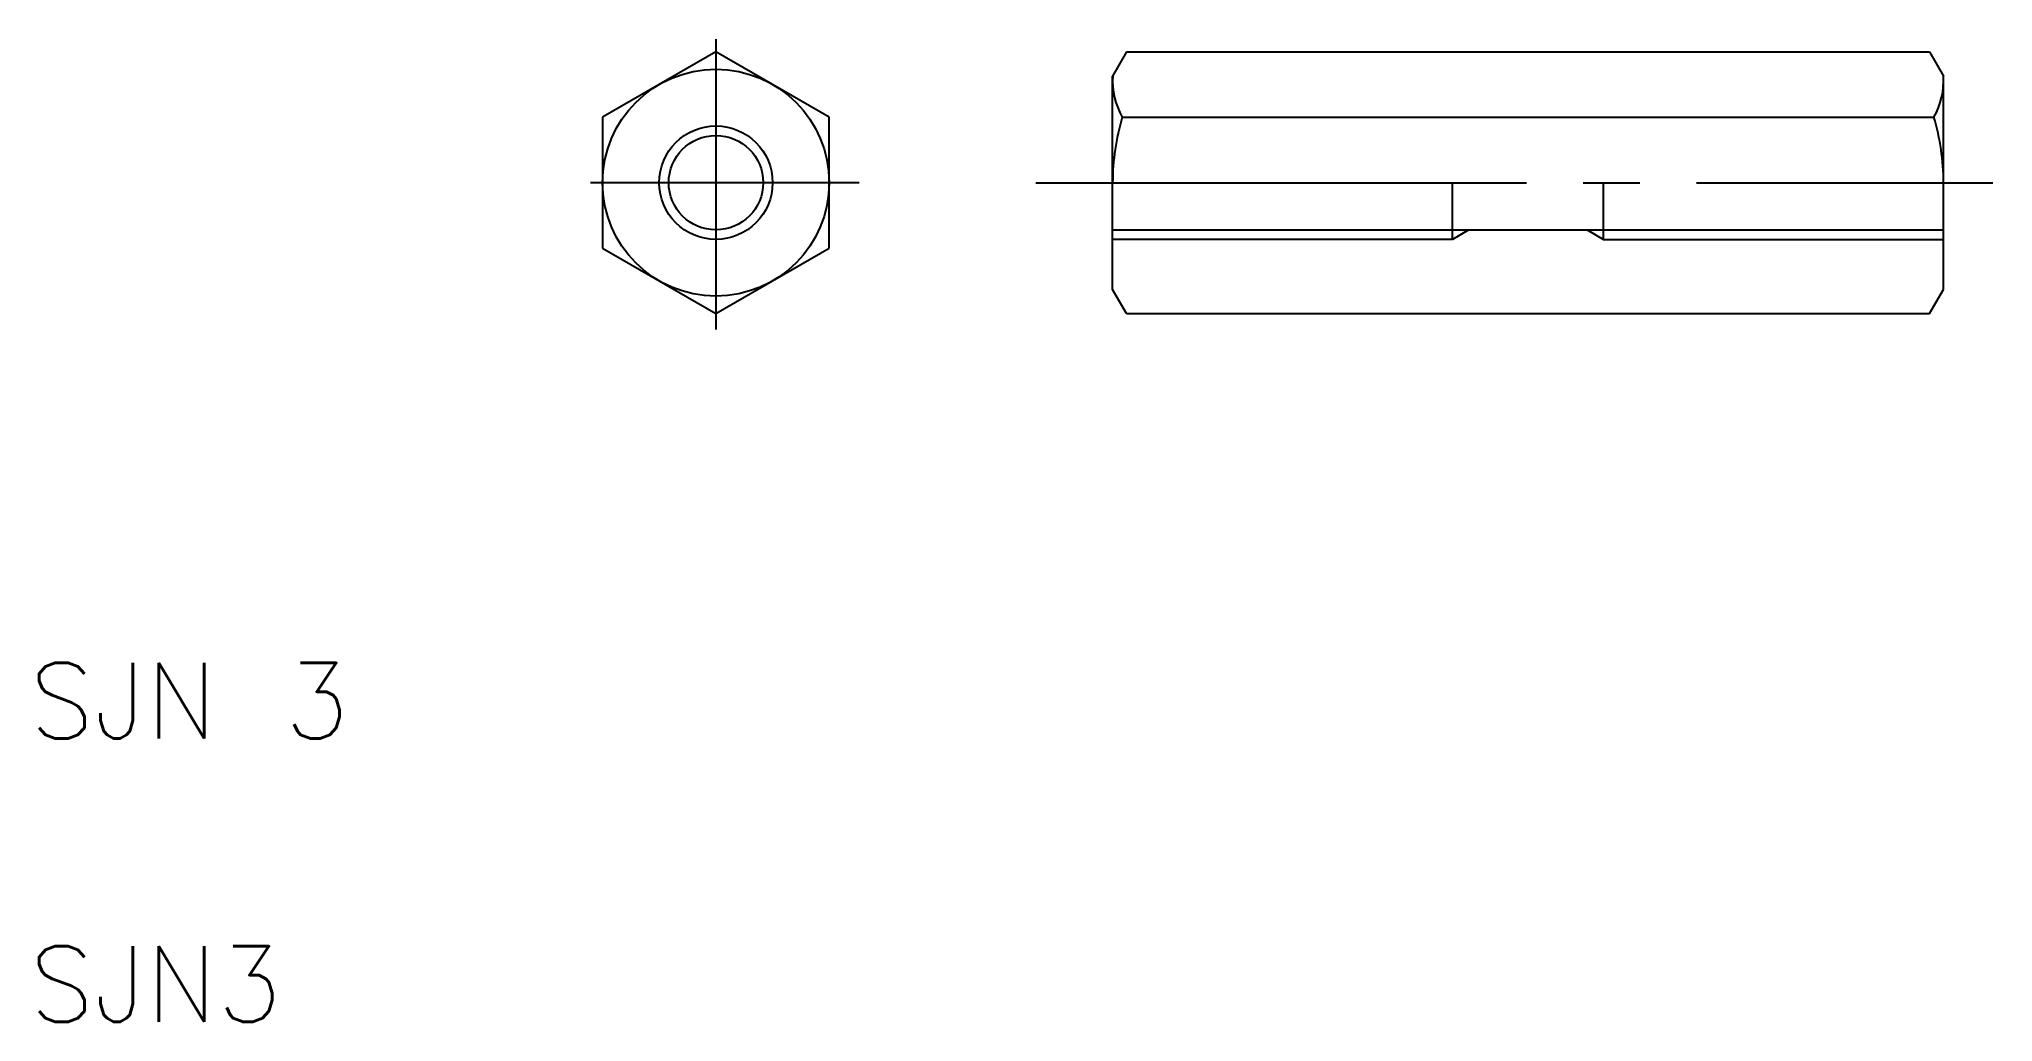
# Model space of a CAD drawing. Extents: x 41 to 92.7, y 33.2 to 59.2.
import ezdxf

# ---------------------------------------------------------------- set-up
doc = ezdxf.new("R2010")
doc.units = 0
doc.linetypes.add('CENTER', pattern=[17.5, 13, -1.5, 1.5, -1.5])
doc.layers.get('0').update_dxf_attribs({"linetype": 'CONTINUOUS'})
doc.styles.get("Standard").update_dxf_attribs({"font": 'txt.shx'})

msp = doc.modelspace()

# ---------------------------------------------------------------- linework, layer by layer
at = {"color": 1, "linetype": 'CENTER'}
for p, q in [((58.925, 59.173), (58.925, 51.484)), ((62.722, 55.374), (55.601, 55.374)), ((67.392, 55.374), (92.739, 55.374))]:
    msp.add_line(p, q, dxfattribs=at)
at = {"color": 7, "linetype": 'CONTINUOUS'}
for p, q in [((58.925, 58.838), (55.925, 57.106)), ((61.925, 57.106), (58.925, 58.838)), ((69.8, 58.838), (69.43, 58.196)), ((69.8, 58.838), (91.06, 58.838)), ((91.06, 58.838), (91.43, 58.196)), ((69.43, 52.551), (69.43, 58.196)), ((91.43, 52.551), (91.43, 58.196)), ((55.925, 57.106), (55.925, 53.642)), ((61.925, 53.642), (61.925, 57.106)), ((69.685, 57.106), (91.175, 57.106)), ((78.43, 53.874), (78.43, 55.374)), ((82.43, 53.874), (82.43, 55.374)), ((69.43, 54.124), (91.43, 54.124)), ((55.925, 53.642), (58.925, 51.909)), ((58.925, 51.909), (61.925, 53.642)), ((69.8, 51.909), (69.43, 52.551)), ((91.06, 51.909), (91.43, 52.551)), ((69.8, 51.909), (91.06, 51.909))]:
    msp.add_line(p, q, dxfattribs=at)
at = {"color": 3, "linetype": 'CONTINUOUS'}
for p, q in [((78.43, 53.874), (69.43, 53.874)), ((78.863, 54.124), (78.43, 53.874)), ((81.997, 54.124), (82.43, 53.874)), ((82.43, 53.874), (91.43, 53.874))]:
    msp.add_line(p, q, dxfattribs=at)
at = {"color": 7, "linetype": 'CONTINUOUS'}
for radius in [3, 1.25]:
    msp.add_circle((58.925, 55.374), radius, dxfattribs=at)
at = {"color": 3, "linetype": 'CONTINUOUS'}
msp.add_circle((58.925, 55.374), 1.5, dxfattribs=at)
at = {"color": 7, "linetype": 'CONTINUOUS'}
for centre, radius, start, end in [((71.399, 58.081), 1.972, 176.6621, 209.6492), ((89.461, 58.081), 1.972, 330.3508, 3.3379), ((75.428, 55.376), 5.998, 163.2364, 180.0193), ((85.432, 55.376), 5.998, 359.9807, 16.7636)]:
    msp.add_arc(centre, radius, start, end, dxfattribs=at)

# ---------------------------------------------------------------- texts
for s, p in [('SJN 3', (40.745, 40.666)), ('SJN3', (40.745, 33.166))]:
    msp.add_text(s, height=2, dxfattribs=at).set_placement(p)

doc.saveas('drawing.dxf')
